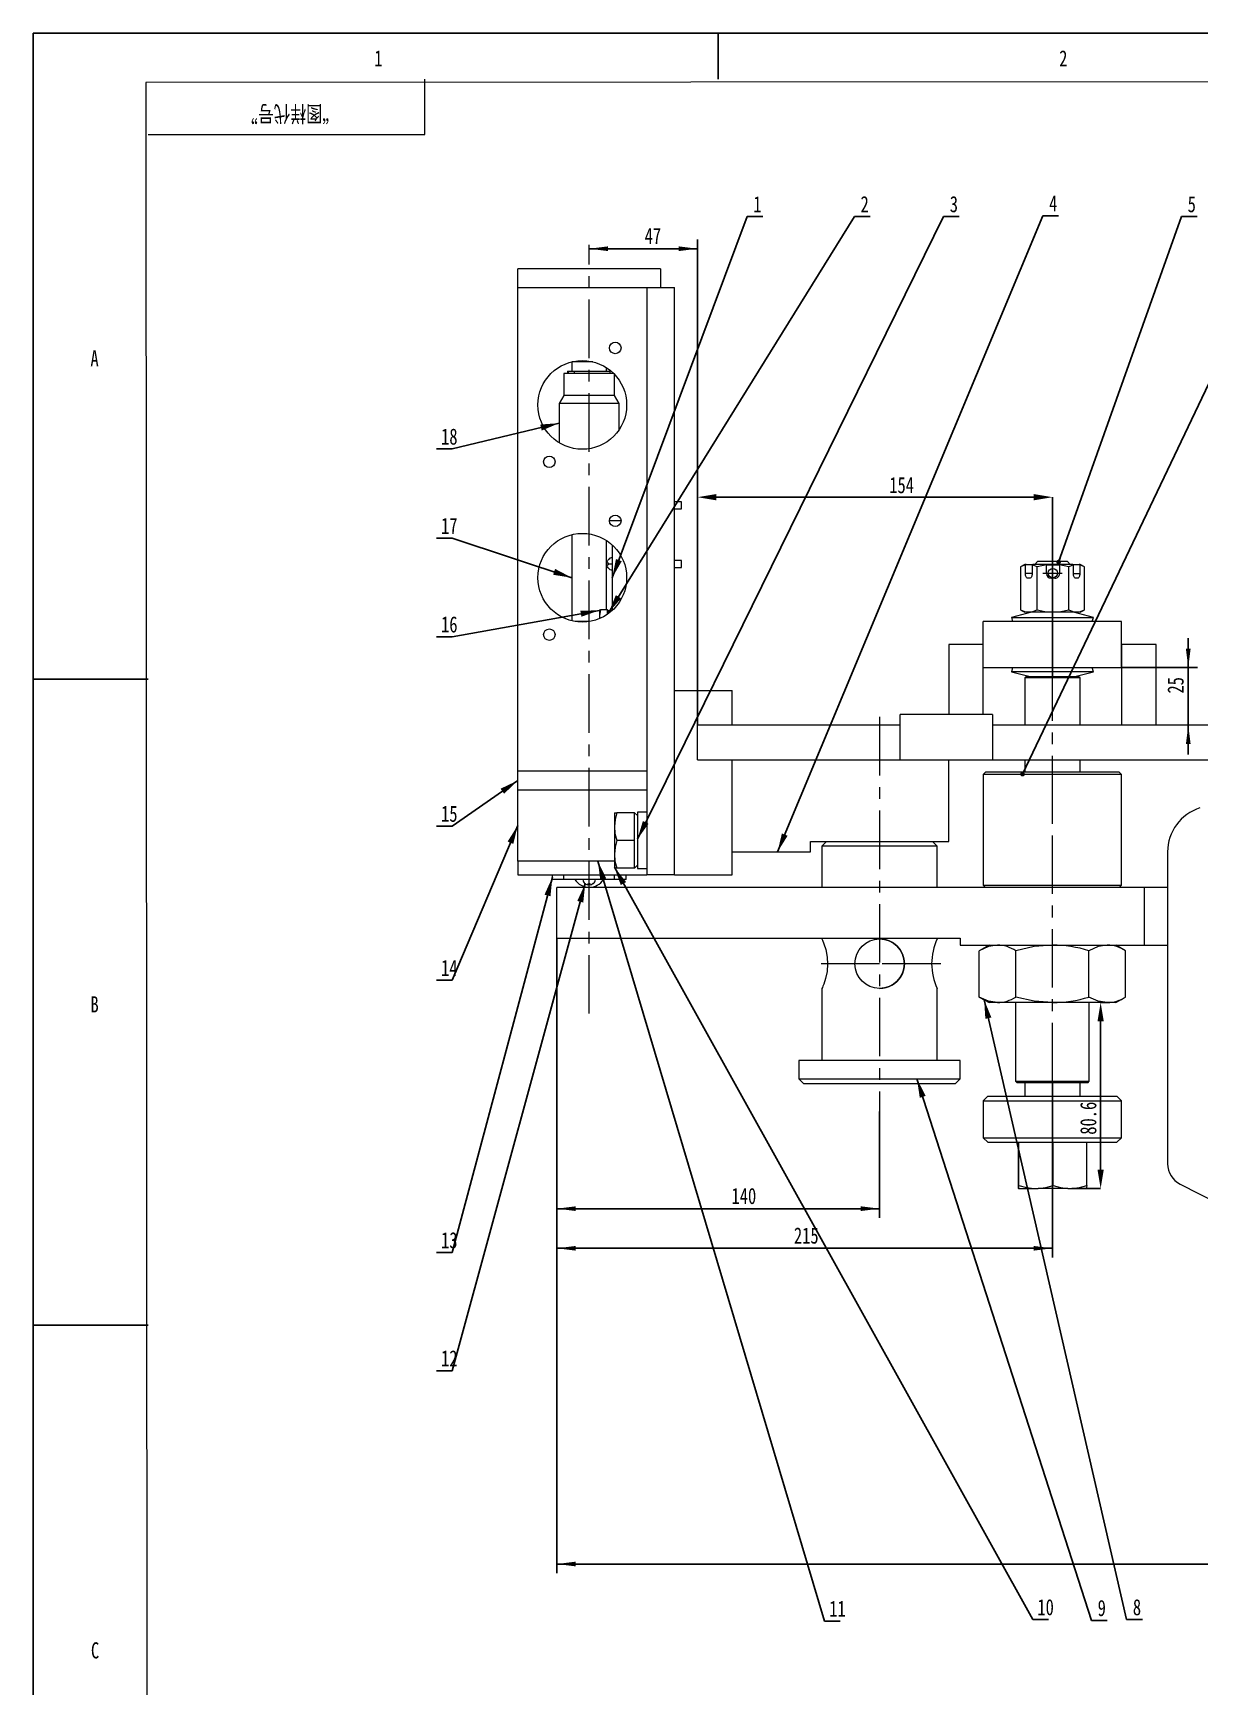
# Model space of a CAD drawing. Header units: millimetres. Extents: x -3 to 1189, y 0 to 841.
# Drawn here: x 0 to 253.2, y 482.2 to 841 of the extents above; entities that cross this region are included whole.
import ezdxf

# ---------------------------------------------------------------- set-up
doc = ezdxf.new("R2010")
doc.units = ezdxf.units.MM
doc.header["$PDSIZE"] = -1
doc.linetypes.add('CENTERX2', pattern=[20.32, 12.7, -2.54, 2.54, -2.54])
for name, color, linetype in [('10', 7, 'Continuous'), ('5', 7, 'Continuous'), ('9', 7, 'Continuous'), ('SLD-0', 7, 'Continuous')]:
    doc.layers.add(name, color=color, linetype=linetype)
doc.styles.add('SLDTEXTSTYLE0', font='hyswlongfangsong.ttf')
doc.styles.add('SLDTEXTSTYLE2', font='', dxfattribs={"bigfont": 'bigfont'})
doc.styles.get("Standard").update_dxf_attribs({"font": 'hyswlongfangsong.ttf'})
doc.styles.get('SLDTEXTSTYLE2').set_extended_font_data('长仿宋体')
doc.dimstyles.new('SLDDIMSTYLE0', dxfattribs={"dimtxt": 3.5, "dimasz": 4.08, "dimexe": 0, "dimexo": 0.0625, "dimgap": 0.875, "dimtad": 2, "dimlfac": 2, "dimrnd": 1e-09, "dimzin": 12, "dimdsep": 46, "dimtxsty": 'SLDTEXTSTYLE0', "dimsah": 1, "dimcen": 0.09, "dimadec": 0, "dimazin": 3, "dimtfac": 1, "dimtofl": 0, "dimtmove": 0, "dimatfit": 3, "dimfxl": 1, "dimfrac": 2, "dimtolj": 1, "dimtzin": 12, "dimarcsym": 0})
doc.dimstyles.new('SLDDIMSTYLE1', dxfattribs={"dimtxt": 3.5, "dimasz": 4.08, "dimexe": 0, "dimexo": 0.0625, "dimgap": 0.875, "dimtad": 2, "dimlfac": 2, "dimrnd": 1e-09, "dimzin": 4, "dimdsep": 46, "dimtxsty": 'SLDTEXTSTYLE0', "dimsah": 1, "dimcen": 0.09, "dimadec": 0, "dimazin": 1, "dimtfac": 1, "dimtofl": 0, "dimtmove": 0, "dimatfit": 3, "dimfxl": 1, "dimfrac": 2, "dimtolj": 1, "dimtzin": 12, "dimarcsym": 0})
doc.dimstyles.new('SLDDIMSTYLE2', dxfattribs={"dimtxt": 3.5, "dimasz": 4.08, "dimexe": 0, "dimexo": 0.0625, "dimgap": 0.875, "dimtad": 2, "dimlfac": 2, "dimrnd": 1e-09, "dimzin": 12, "dimdsep": 46, "dimtxsty": 'SLDTEXTSTYLE0', "dimsah": 1, "dimcen": 0.09, "dimadec": 0, "dimazin": 3, "dimtfac": 1, "dimtmove": 0, "dimatfit": 0, "dimfxl": 1, "dimfrac": 2, "dimtolj": 1, "dimtzin": 12, "dimarcsym": 0})
doc.dimstyles.new('SLDDIMSTYLE3', dxfattribs={"dimtxt": 0.18, "dimasz": 4.08, "dimexe": 0, "dimexo": 0.0625, "dimgap": 0, "dimtad": 0, "dimtih": 1, "dimtoh": 1, "dimdec": 0, "dimrnd": 1e-09, "dimzin": 0, "dimdsep": 46, "dimtxsty": 'Standard', "dimsah": 1, "dimcen": 0.09, "dimadec": 0, "dimazin": 0, "dimtfac": 4.08, "dimtdec": 0, "dimtofl": 0, "dimtmove": 0, "dimatfit": 3, "dimfxl": 1, "dimfrac": 2, "dimtolj": 1, "dimtzin": 0, "dimarcsym": 0})
doc.dimstyles.new('SLDDIMSTYLE4', dxfattribs={"dimtxt": 0.18, "dimasz": 1.016, "dimexe": 0, "dimexo": 0.0625, "dimgap": 0, "dimtad": 0, "dimtih": 1, "dimtoh": 1, "dimdec": 0, "dimrnd": 1e-09, "dimzin": 0, "dimdsep": 46, "dimtxsty": 'Standard', "dimblk1": 'DOT', "dimblk2": 'DOT', "dimsah": 1, "dimcen": 0.09, "dimadec": 0, "dimazin": 0, "dimtfac": 1.016, "dimtdec": 0, "dimtofl": 0, "dimtmove": 0, "dimatfit": 3, "dimldrblk": 'DOT', "dimfxl": 1, "dimfrac": 2, "dimtolj": 1, "dimtzin": 0, "dimarcsym": 0})

# ---------------------------------------------------------------- blocks, each defined once
blk = doc.blocks.new('_D_3')
at = {"layer": '10'}
for p, q in [((113.66, 644.63), (113.66, 583.93)), ((183.66, 607), (183.66, 583.93)), ((113.66, 585.93), (183.66, 585.93))]:
    blk.add_line(p, q, dxfattribs=at)
for points in [[(113.66, 585.93), (117.74, 585.42), (117.74, 586.44)], [(183.66, 585.93), (179.58, 586.44), (179.58, 585.42)]]:
    blk.add_solid(points, dxfattribs=at)
at = {"layer": '10', "insert": (151.54, 590.44), "char_height": 3.5, "attachment_point": 1, "style": 'SLDTEXTSTYLE0'}
blk.add_mtext('140', dxfattribs=at)
blk = doc.blocks.new('_D_4')
at = {"layer": '10'}
for p, q in [((113.66, 644.63), (113.66, 506.83)), ((576.66, 643.33), (576.66, 506.83)), ((113.66, 508.83), (576.66, 508.83))]:
    blk.add_line(p, q, dxfattribs=at)
for points in [[(113.66, 508.83), (117.74, 508.32), (117.74, 509.34)], [(576.66, 508.83), (572.58, 509.34), (572.58, 508.32)]]:
    blk.add_solid(points, dxfattribs=at)
at = {"layer": '10', "insert": (316.63, 513.34), "char_height": 3.5, "attachment_point": 1, "style": 'SLDTEXTSTYLE0'}
blk.add_mtext('926', dxfattribs=at)
blk = doc.blocks.new('_D_5')
at = {"layer": '10', "color": 0, "lineweight": -2}
for p, q in [((144.16, 690.89), (144.16, 740.3)), ((148.24, 740.3), (217.08, 740.3)), ((221.16, 701.14), (221.16, 740.3))]:
    blk.add_line(p, q, dxfattribs=at)
at = {"layer": '10', "color": 0}
for points in [[(148.24, 740.98), (148.24, 739.62), (144.16, 740.3)], [(217.08, 740.98), (217.08, 739.62), (221.16, 740.3)]]:
    blk.add_solid(points, dxfattribs=at)
at = {"layer": 'Defpoints', "color": 0}
for p in [(221.16, 740.3), (221.16, 701.08), (144.16, 690.83)]:
    blk.add_point(p, dxfattribs=at)
at = {"layer": '10', "color": 0, "insert": (188.44, 744.68), "char_height": 3.5, "attachment_point": 2, "style": 'SLDTEXTSTYLE0'}
blk.add_mtext('\\A1;154', dxfattribs=at)
blk = doc.blocks.new('_D_6')
at = {"layer": '10'}
for p, q in [((113.66, 644.63), (113.66, 575.33)), ((221.16, 613.58), (221.16, 575.33)), ((113.66, 577.33), (221.16, 577.33))]:
    blk.add_line(p, q, dxfattribs=at)
for points in [[(113.66, 577.33), (117.74, 576.83), (117.74, 577.84)], [(221.16, 577.33), (217.08, 577.84), (217.08, 576.83)]]:
    blk.add_solid(points, dxfattribs=at)
at = {"layer": '10', "insert": (165.08, 581.85), "char_height": 3.5, "attachment_point": 1, "style": 'SLDTEXTSTYLE0'}
blk.add_mtext('215', dxfattribs=at)
blk = doc.blocks.new('_D_7')
at = {"layer": '10'}
for p, q in [((120.66, 794.21), (144.16, 794.21)), ((144.16, 690.83), (144.16, 796.21))]:
    blk.add_line(p, q, dxfattribs=at)
for points in [[(120.66, 794.21), (124.74, 793.7), (124.74, 794.72)], [(144.16, 794.21), (140.08, 794.72), (140.08, 793.7)]]:
    blk.add_solid(points, dxfattribs=at)
at = {"layer": '10', "insert": (132.68, 798.72), "char_height": 3.5, "attachment_point": 1, "style": 'SLDTEXTSTYLE0'}
blk.add_mtext('47', dxfattribs=at)
blk = doc.blocks.new('_D_8')
at = {"layer": '10', "color": 0, "lineweight": -2}
for p, q in [((233, 630.63), (231.62, 630.63)), ((231.62, 626.55), (231.62, 594.41)), ((225.46, 590.33), (231.62, 590.33))]:
    blk.add_line(p, q, dxfattribs=at)
at = {"layer": '10', "color": 0}
for points in [[(230.94, 626.55), (232.3, 626.55), (231.62, 630.63)], [(230.94, 594.41), (232.3, 594.41), (231.62, 590.33)]]:
    blk.add_solid(points, dxfattribs=at)
at = {"layer": 'Defpoints', "color": 0}
for p in [(233.06, 630.63), (225.4, 590.33), (231.62, 590.33)]:
    blk.add_point(p, dxfattribs=at)
at = {"layer": '10', "color": 0, "insert": (227.18, 605.55), "char_height": 3.5, "attachment_point": 2, "rotation": 90, "style": 'SLDTEXTSTYLE0'}
blk.add_mtext('\\A1;80.6', dxfattribs=at)
blk = doc.blocks.new('_D_9')
at = {"layer": '10'}
for p, q in [((250.63, 703.33), (250.63, 709.68)), ((236.16, 703.33), (252.63, 703.33)), ((250.63, 703.33), (250.63, 690.83)), ((250.63, 690.83), (250.63, 684.48))]:
    blk.add_line(p, q, dxfattribs=at)
for points in [[(250.63, 703.33), (251.14, 707.41), (250.12, 707.41)], [(250.63, 690.83), (250.12, 686.75), (251.14, 686.75)]]:
    blk.add_solid(points, dxfattribs=at)
at = {"layer": '10', "insert": (246.12, 697.7), "char_height": 3.5, "attachment_point": 1, "rotation": 90, "style": 'SLDTEXTSTYLE0'}
blk.add_mtext('25', dxfattribs=at)
blk = doc.blocks.new('SW_NOTE_0')
at = {"layer": '10', "color": 0}
for p, q in [((0, 0), (3.4, 0)), ((3.4, 0), (0, 0)), ((0, 0), (3.4, 0)), ((3.4, 0), (0, 0)), ((0, 0), (3.4, 0)), ((3.4, 0), (0, 0))]:
    blk.add_line(p, q, dxfattribs=at)
at = {"layer": '10', "color": 0, "insert": (2.24, 4.44), "char_height": 3.5, "attachment_point": 2, "style": 'SLDTEXTSTYLE0'}
blk.add_mtext('8', dxfattribs=at)
blk = doc.blocks.new('_DOT')
at = {"color": 0, "linetype": 'ByBlock', "lineweight": -2}
blk.add_line((-0.5, 0), (-1, 0), dxfattribs=at)
at = {"color": 0, "linetype": 'ByBlock', "const_width": 0.5}
blk.add_lwpolyline([(-0.25, 0, 1), (0.25, 0, 1)], format="xyb", close=True, dxfattribs=at)
blk = doc.blocks.new('SW_NOTE_2')
at = {"layer": '10', "color": 0}
for p, q in [((-3.4, 0), (0, 0)), ((0, 0), (-3.4, 0)), ((-3.4, 0), (0, 0)), ((0, 0), (-3.4, 0)), ((-3.4, 0), (0, 0)), ((0, 0), (-3.4, 0))]:
    blk.add_line(p, q, dxfattribs=at)
at = {"layer": '10', "color": 0, "insert": (-0.61, 4.44), "char_height": 3.5, "attachment_point": 2, "style": 'SLDTEXTSTYLE0'}
blk.add_mtext('12', dxfattribs=at)
blk = doc.blocks.new('SW_NOTE_3')
at = {"layer": '10', "color": 0}
for p, q in [((0, 0), (3.4, 0)), ((3.4, 0), (0, 0)), ((0, 0), (3.4, 0)), ((3.4, 0), (0, 0)), ((0, 0), (3.4, 0)), ((3.4, 0), (0, 0))]:
    blk.add_line(p, q, dxfattribs=at)
at = {"layer": '10', "color": 0, "insert": (2.79, 4.44), "char_height": 3.5, "attachment_point": 2, "style": 'SLDTEXTSTYLE0'}
blk.add_mtext('10', dxfattribs=at)
blk = doc.blocks.new('SW_NOTE_4')
at = {"layer": '10', "color": 0}
for p, q in [((-3.4, 0), (0, 0)), ((0, 0), (-3.4, 0)), ((-3.4, 0), (0, 0)), ((0, 0), (-3.4, 0)), ((-3.4, 0), (0, 0)), ((0, 0), (-3.4, 0))]:
    blk.add_line(p, q, dxfattribs=at)
at = {"layer": '10', "color": 0, "insert": (-0.61, 4.44), "char_height": 3.5, "attachment_point": 2, "style": 'SLDTEXTSTYLE0'}
blk.add_mtext('13', dxfattribs=at)
blk = doc.blocks.new('SW_NOTE_5')
at = {"layer": '10', "color": 0}
for p, q in [((0, 0), (3.4, 0)), ((3.4, 0), (0, 0)), ((0, 0), (3.4, 0)), ((3.4, 0), (0, 0)), ((0, 0), (3.4, 0)), ((3.4, 0), (0, 0))]:
    blk.add_line(p, q, dxfattribs=at)
at = {"layer": '10', "color": 0, "insert": (2.79, 4.44), "char_height": 3.5, "attachment_point": 2, "style": 'SLDTEXTSTYLE0'}
blk.add_mtext('11', dxfattribs=at)
blk = doc.blocks.new('SW_NOTE_6')
at = {"layer": '10', "color": 0}
for p, q in [((-3.4, 0), (0, 0)), ((0, 0), (-3.4, 0)), ((-3.4, 0), (0, 0)), ((0, 0), (-3.4, 0)), ((-3.4, 0), (0, 0)), ((0, 0), (-3.4, 0))]:
    blk.add_line(p, q, dxfattribs=at)
at = {"layer": '10', "color": 0, "insert": (-0.61, 4.44), "char_height": 3.5, "attachment_point": 2, "style": 'SLDTEXTSTYLE0'}
blk.add_mtext('14', dxfattribs=at)
blk = doc.blocks.new('SW_NOTE_7')
at = {"layer": '10', "color": 0}
for p, q in [((0, 0), (3.4, 0)), ((3.4, 0), (0, 0)), ((0, 0), (3.4, 0)), ((3.4, 0), (0, 0)), ((0, 0), (3.4, 0)), ((3.4, 0), (0, 0))]:
    blk.add_line(p, q, dxfattribs=at)
at = {"layer": '10', "color": 0, "insert": (2.24, 4.44), "char_height": 3.5, "attachment_point": 2, "style": 'SLDTEXTSTYLE0'}
blk.add_mtext('3', dxfattribs=at)
blk = doc.blocks.new('SW_NOTE_8')
at = {"layer": '10', "color": 0}
for p, q in [((-3.4, 0), (0, 0)), ((0, 0), (-3.4, 0)), ((-3.4, 0), (0, 0)), ((0, 0), (-3.4, 0)), ((-3.4, 0), (0, 0)), ((0, 0), (-3.4, 0))]:
    blk.add_line(p, q, dxfattribs=at)
at = {"layer": '10', "color": 0, "insert": (-0.61, 4.44), "char_height": 3.5, "attachment_point": 2, "style": 'SLDTEXTSTYLE0'}
blk.add_mtext('15', dxfattribs=at)
blk = doc.blocks.new('SW_NOTE_9')
at = {"layer": '10', "color": 0}
for p, q in [((0, 0), (3.4, 0)), ((3.4, 0), (0, 0)), ((0, 0), (3.4, 0)), ((3.4, 0), (0, 0)), ((0, 0), (3.4, 0)), ((3.4, 0), (0, 0))]:
    blk.add_line(p, q, dxfattribs=at)
at = {"layer": '10', "color": 0, "insert": (2.24, 4.44), "char_height": 3.5, "attachment_point": 2, "style": 'SLDTEXTSTYLE0'}
blk.add_mtext('2', dxfattribs=at)
blk = doc.blocks.new('SW_NOTE_10')
at = {"layer": '10', "color": 0}
for p, q in [((-3.4, 0), (0, 0)), ((0, 0), (-3.4, 0)), ((-3.4, 0), (0, 0)), ((0, 0), (-3.4, 0)), ((-3.4, 0), (0, 0)), ((0, 0), (-3.4, 0))]:
    blk.add_line(p, q, dxfattribs=at)
at = {"layer": '10', "color": 0, "insert": (-0.61, 4.44), "char_height": 3.5, "attachment_point": 2, "style": 'SLDTEXTSTYLE0'}
blk.add_mtext('16', dxfattribs=at)
blk = doc.blocks.new('SW_NOTE_11')
at = {"layer": '10', "color": 0}
for p, q in [((-3.4, 0), (0, 0)), ((0, 0), (-3.4, 0)), ((-3.4, 0), (0, 0)), ((0, 0), (-3.4, 0)), ((-3.4, 0), (0, 0)), ((0, 0), (-3.4, 0))]:
    blk.add_line(p, q, dxfattribs=at)
at = {"layer": '10', "color": 0, "insert": (-0.61, 4.44), "char_height": 3.5, "attachment_point": 2, "style": 'SLDTEXTSTYLE0'}
blk.add_mtext('17', dxfattribs=at)
blk = doc.blocks.new('SW_NOTE_12')
at = {"layer": '10', "color": 0}
for p, q in [((0, 0), (3.4, 0)), ((3.4, 0), (0, 0)), ((0, 0), (3.4, 0)), ((3.4, 0), (0, 0)), ((0, 0), (3.4, 0)), ((3.4, 0), (0, 0))]:
    blk.add_line(p, q, dxfattribs=at)
at = {"layer": '10', "color": 0, "insert": (2.24, 4.44), "char_height": 3.5, "attachment_point": 2, "style": 'SLDTEXTSTYLE0'}
blk.add_mtext('1', dxfattribs=at)
blk = doc.blocks.new('SW_NOTE_13')
at = {"layer": '10', "color": 0}
for p, q in [((-3.4, 0), (0, 0)), ((0, 0), (-3.4, 0)), ((-3.4, 0), (0, 0)), ((0, 0), (-3.4, 0)), ((-3.4, 0), (0, 0)), ((0, 0), (-3.4, 0))]:
    blk.add_line(p, q, dxfattribs=at)
at = {"layer": '10', "color": 0, "insert": (-0.61, 4.44), "char_height": 3.5, "attachment_point": 2, "style": 'SLDTEXTSTYLE0'}
blk.add_mtext('18', dxfattribs=at)
blk = doc.blocks.new('SW_NOTE_15')
at = {"layer": '10', "color": 0}
for p, q in [((0, 0), (3.4, 0)), ((3.4, 0), (0, 0)), ((0, 0), (3.4, 0)), ((3.4, 0), (0, 0)), ((0, 0), (3.4, 0)), ((3.4, 0), (0, 0))]:
    blk.add_line(p, q, dxfattribs=at)
at = {"layer": '10', "color": 0, "insert": (2.24, 4.44), "char_height": 3.5, "attachment_point": 2, "style": 'SLDTEXTSTYLE0'}
blk.add_mtext('5', dxfattribs=at)
blk = doc.blocks.new('SW_NOTE_16')
at = {"layer": '10', "color": 0}
for p, q in [((0, 0), (3.4, 0)), ((3.4, 0), (0, 0)), ((0, 0), (3.4, 0)), ((3.4, 0), (0, 0)), ((0, 0), (3.4, 0)), ((3.4, 0), (0, 0))]:
    blk.add_line(p, q, dxfattribs=at)
at = {"layer": '10', "color": 0, "insert": (2.24, 4.44), "char_height": 3.5, "attachment_point": 2, "style": 'SLDTEXTSTYLE0'}
blk.add_mtext('4', dxfattribs=at)
blk = doc.blocks.new('SW_NOTE_17')
at = {"layer": '10', "color": 0}
for p, q in [((0, 0), (3.4, 0)), ((3.4, 0), (0, 0)), ((0, 0), (3.4, 0)), ((3.4, 0), (0, 0)), ((0, 0), (3.4, 0)), ((3.4, 0), (0, 0))]:
    blk.add_line(p, q, dxfattribs=at)
at = {"layer": '10', "color": 0, "insert": (2.24, 4.44), "char_height": 3.5, "attachment_point": 2, "style": 'SLDTEXTSTYLE0'}
blk.add_mtext('9', dxfattribs=at)

msp = doc.modelspace()

# ---------------------------------------------------------------- linework, layer by layer
at = {"color": 7, "linetype": 'Continuous', "lineweight": 15}
for p, q in [((105.1604, 785.8278), (105.1604, 789.8278)), ((136.1604, 789.8278), (105.1604, 789.8278)), ((136.1604, 789.8278), (136.1604, 785.8278)), ((105.1604, 785.8278), (133.1604, 785.8278)), ((105.1604, 680.8278), (105.1604, 785.8278)), ((133.1604, 785.8278), (133.1604, 680.8278)), ((133.1604, 785.8278), (139.1604, 785.8278)), ((133.1604, 785.8278), (133.1604, 658.3278)), ((139.1604, 658.3278), (139.1604, 785.8278)), ((116.9214, 769.6888), (116.9104, 769.6777)), ((116.9104, 769.6777), (116.9104, 767.6778)), ((121.4451, 769.6777), (116.9104, 769.6777)), ((124.4103, 767.6778), (124.4103, 768.3949)), ((115.1603, 767.1278), (115.1603, 762.3599)), ((125.9722, 767.1278), (115.1603, 767.1278)), ((115.9485, 767.6778), (115.9485, 767.1778)), ((115.9485, 767.6778), (116.2086, 767.6778)), ((115.9485, 767.1778), (116.2086, 767.1778)), ((116.1835, 767.1778), (116.1835, 767.6778)), ((116.1835, 767.6778), (116.2086, 767.6778)), ((116.2086, 767.6778), (117.3884, 767.6778)), ((117.3884, 767.6778), (125.235, 767.6778)), ((117.3884, 767.6778), (117.3884, 767.1778)), ((125.235, 767.1278), (125.235, 767.6778)), ((126.1604, 762.3599), (126.1604, 766.9339)), ((115.1603, 762.3599), (114.1604, 760.6278)), ((120.6604, 762.3599), (115.1603, 762.3599)), ((126.1604, 762.3599), (120.6604, 762.3599)), ((127.1604, 760.6278), (126.1604, 762.3599)), ((114.1604, 760.6278), (114.1604, 752.1034)), ((120.6604, 760.6278), (114.1604, 760.6278)), ((127.1604, 760.6278), (120.6604, 760.6278)), ((127.1604, 754.9761), (127.1604, 760.6278)), ((140.6604, 739.2778), (139.1604, 739.2778)), ((140.6604, 737.7778), (140.6604, 739.2778)), ((139.1604, 737.7778), (140.6604, 737.7778)), ((116.9104, 732.1861), (116.9104, 713.4695)), ((126.3104, 735.1778), (125.0604, 735.1778)), ((127.5604, 735.1778), (126.3104, 735.1778)), ((124.4103, 715.8278), (124.4103, 730.8949)), ((125.6604, 729.9265), (125.6604, 715.7292)), ((124.4895, 726.0278), (124.7822, 726.0278)), ((124.4895, 725.6278), (124.7822, 725.6278)), ((124.7822, 726.0278), (124.771, 725.8278)), ((124.771, 725.8278), (125.6604, 725.8278)), ((124.771, 725.8278), (124.7822, 725.6278)), ((140.6604, 726.5778), (139.1604, 726.5778)), ((139.1604, 725.0778), (140.6604, 725.0778)), ((140.6604, 725.0778), (140.6604, 726.5778)), ((215.1604, 725.7078), (214.2322, 725.1719)), ((215.2887, 725.6115), (214.2336, 725.1719)), ((214.3106, 725.2064), (214.2336, 725.1719)), ((214.2336, 725.1719), (214.2336, 715.8637)), ((215.1604, 725.7278), (215.1604, 725.7078)), ((215.4356, 725.7278), (215.1604, 725.7278)), ((215.4356, 725.7078), (215.1604, 725.7078)), ((215.2887, 725.6115), (215.4356, 725.7078)), ((215.2887, 723.7278), (215.2887, 725.6115)), ((215.4356, 725.7078), (215.4356, 725.7278)), ((215.4356, 725.7278), (216.9104, 725.7278)), ((216.9104, 725.7078), (216.7635, 725.6115)), ((216.7635, 725.6115), (216.7635, 723.7278)), ((217.8186, 725.1719), (216.7635, 725.6115)), ((219.8538, 725.7278), (216.9104, 725.7278)), ((216.9104, 725.7278), (216.9104, 725.7078)), ((219.8538, 725.7078), (216.9104, 725.7078)), ((217.9105, 726.3278), (217.3105, 725.7278)), ((219.8573, 725.6115), (217.8186, 725.1719)), ((217.8186, 715.8637), (217.8186, 725.1719)), ((221.2263, 726.3278), (217.9105, 726.3278)), ((221.2415, 725.5776), (219.8346, 725.5776)), ((222.5814, 725.7278), (219.8538, 725.7278)), ((219.8538, 725.7078), (219.8538, 725.7278)), ((219.8573, 725.6115), (219.8538, 725.7078)), ((219.8573, 723.7278), (219.8573, 725.6115)), ((224.4102, 726.3278), (221.2263, 726.3278)), ((221.2415, 725.5777), (221.2263, 726.3277)), ((222.6609, 725.5776), (221.2415, 725.5776)), ((222.6576, 725.7278), (222.7033, 725.7278)), ((222.7033, 725.7278), (222.7033, 725.7078)), ((225.5786, 725.7278), (222.7033, 725.7278)), ((222.7033, 725.7078), (222.7067, 725.6115)), ((225.5786, 725.7078), (222.7033, 725.7078)), ((222.7067, 725.6115), (222.7067, 723.7278)), ((224.7454, 725.1719), (222.7067, 725.6115)), ((225.0102, 725.7278), (224.4102, 726.3278)), ((224.7454, 715.8637), (224.7454, 725.1719)), ((225.5786, 725.7078), (225.5786, 725.7278)), ((225.5786, 725.7278), (226.9532, 725.7278)), ((225.7289, 725.6115), (225.5786, 725.7078)), ((225.7289, 723.7278), (225.7289, 725.6115)), ((226.9532, 725.7278), (226.9532, 725.7078)), ((227.1604, 725.7278), (226.9532, 725.7278)), ((226.9532, 725.7078), (227.1036, 725.6115)), ((227.1604, 725.7078), (226.9532, 725.7078)), ((227.1036, 725.6115), (227.1036, 723.7278)), ((228.0871, 725.1719), (227.1036, 725.6115)), ((227.1604, 725.7078), (227.1604, 725.7278)), ((228.0886, 725.1719), (227.1604, 725.7078)), ((228.0871, 715.8637), (228.0871, 725.1719)), ((216.246, 722.7278), (215.8062, 722.7278)), ((221.7069, 722.7278), (220.8571, 722.7278)), ((226.6213, 722.7278), (226.2113, 722.7278)), ((123.0837, 715.8278), (122.8604, 714.5778)), ((122.8604, 715.8278), (123.0837, 715.8278)), ((122.8604, 715.8278), (122.8604, 714.5778)), ((122.8604, 714.5778), (122.9501, 714.0755)), ((122.8604, 714.5778), (122.8604, 713.9424)), ((124.6104, 715.8278), (123.0837, 715.8278)), ((124.8603, 715.5778), (124.6104, 715.8278)), ((124.6104, 714.8945), (124.6104, 715.8278)), ((124.8603, 715.6182), (124.8603, 715.6528)), ((124.8603, 715.6182), (124.8603, 715.0721)), ((216.5854, 715.3278), (212.2854, 714.2278)), ((212.2854, 714.2278), (212.5156, 713.3278)), ((212.2854, 714.2278), (220.7476, 714.2278)), ((214.2336, 715.8637), (214.3107, 715.8271)), ((214.307, 715.8205), (215.1604, 715.3278)), ((216.0261, 715.3278), (215.1604, 715.3278)), ((221.282, 715.3278), (216.0261, 715.3278)), ((220.7476, 714.2278), (230.0354, 714.2278)), ((226.4163, 715.3278), (221.282, 715.3278)), ((230.0354, 714.2278), (225.7354, 715.3278)), ((227.1604, 715.3278), (226.4163, 715.3278)), ((227.1604, 715.3278), (228.0139, 715.8206)), ((229.8051, 713.3278), (230.0354, 714.2278)), ((120.7065, 713.3278), (117.6142, 713.3278)), ((206.1604, 703.3278), (206.1604, 713.3278)), ((236.1604, 713.3278), (206.1604, 713.3278)), ((236.1604, 703.3278), (236.1604, 713.3278)), ((198.6604, 708.3278), (198.6604, 693.1278)), ((206.1604, 708.3278), (198.6604, 708.3278)), ((206.1604, 693.1278), (206.1604, 708.3278)), ((236.1604, 708.3278), (236.1604, 690.8278)), ((243.6604, 708.3278), (236.1604, 708.3278)), ((243.6604, 690.8278), (243.6604, 708.3278)), ((206.1604, 703.3278), (236.1604, 703.3278)), ((212.5156, 703.3278), (212.2854, 702.4278)), ((230.0354, 702.4278), (229.8051, 703.3278)), ((212.2854, 702.4278), (216.5854, 701.3278)), ((230.0354, 702.4278), (212.2854, 702.4278)), ((215.4105, 701.3278), (215.1604, 701.0777)), ((215.1604, 701.0777), (215.1604, 690.8278)), ((221.282, 701.0777), (215.1604, 701.0777)), ((226.9102, 701.3278), (215.4105, 701.3278)), ((227.1604, 701.0777), (221.282, 701.0777)), ((225.7354, 701.3278), (230.0354, 702.4278)), ((227.1604, 701.0777), (226.9102, 701.3278)), ((227.1604, 690.8278), (227.1604, 701.0777)), ((139.1604, 698.3278), (151.6604, 698.3278)), ((151.6604, 690.8278), (151.6604, 698.3278)), ((208.1604, 693.1278), (188.1604, 693.1278)), ((188.1604, 683.3278), (188.1604, 693.1278)), ((208.1604, 693.1278), (208.1604, 683.3278)), ((144.1604, 683.3278), (144.1604, 690.8278)), ((188.1604, 690.8278), (144.1604, 690.8278)), ((499.1604, 690.8278), (208.1604, 690.8278)), ((144.1604, 683.3278), (188.1604, 683.3278)), ((151.6604, 658.3278), (151.6604, 683.3278)), ((188.1604, 683.3278), (208.1604, 683.3278)), ((198.6604, 665.5778), (198.6604, 683.3278)), ((208.1604, 683.3278), (499.1604, 683.3278)), ((215.1604, 683.3278), (215.1604, 680.6278)), ((227.1604, 680.6278), (227.1604, 683.3278)), ((105.1604, 676.8278), (105.1604, 680.8278)), ((133.1604, 680.8278), (105.1604, 680.8278)), ((206.6604, 680.6278), (206.1604, 680.1278)), ((206.1604, 680.1278), (206.1604, 656.1278)), ((221.2737, 680.1278), (206.1604, 680.1278)), ((221.2699, 680.6278), (206.6604, 680.6278)), ((235.6604, 680.6278), (221.2699, 680.6278)), ((236.1604, 680.1278), (221.2737, 680.1278)), ((236.1604, 680.1278), (235.6604, 680.6278)), ((236.1604, 656.1278), (236.1604, 680.1278)), ((105.1604, 661.3278), (105.1604, 676.8278)), ((105.1604, 676.8278), (133.1604, 676.8278)), ((126.1104, 671.8278), (126.6463, 671.8278)), ((126.1104, 671.8278), (126.1104, 668.8278)), ((130.4854, 671.8278), (126.6463, 671.8278)), ((131.1104, 671.2028), (130.4854, 671.8278)), ((130.4854, 668.8278), (130.4854, 671.8278)), ((133.1604, 671.9278), (131.1104, 671.9278)), ((131.1104, 671.9278), (131.1104, 659.7278)), ((126.1104, 668.8278), (126.1104, 662.8278)), ((130.4854, 665.8278), (130.4854, 668.8278)), ((130.4854, 665.8278), (126.6463, 665.8278)), ((130.4854, 662.8278), (130.4854, 665.8278)), ((168.6604, 665.5778), (198.6604, 665.5778)), ((168.6604, 663.3278), (168.6604, 665.5778)), ((172.1604, 665.5778), (171.1604, 664.5778)), ((171.1604, 664.5778), (171.1604, 655.6278)), ((196.1604, 664.5778), (171.1604, 664.5778)), ((196.1604, 664.5778), (195.1603, 665.5778)), ((196.1604, 655.6278), (196.1604, 664.5778)), ((126.1104, 661.3278), (105.1604, 661.3278)), ((105.1604, 661.3278), (105.1604, 658.3278)), ((126.1104, 662.8278), (126.1104, 659.8278)), ((130.4854, 659.8278), (130.4854, 662.8278)), ((130.4854, 659.8278), (131.1104, 660.4528)), ((151.6604, 663.3278), (168.6604, 663.3278)), ((246.1604, 663.3278), (246.1604, 595.6849)), ((105.1604, 658.3278), (133.1604, 658.3278)), ((112.6604, 657.3278), (112.6604, 658.3278)), ((115.1603, 657.3278), (112.6604, 657.3278)), ((115.1603, 657.3278), (115.1603, 658.3278)), ((126.1604, 657.3278), (115.1603, 657.3278)), ((120.6604, 656.4384), (120.6604, 657.3278)), ((126.6463, 659.8278), (126.1104, 659.8278)), ((126.1604, 657.3278), (126.1604, 658.3278)), ((128.6604, 657.3278), (126.1604, 657.3278)), ((130.4854, 659.8278), (126.6463, 659.8278)), ((128.6604, 657.3278), (128.6604, 658.3278)), ((131.1104, 659.7278), (133.1604, 659.7278)), ((139.1604, 658.3278), (133.1604, 658.3278)), ((139.1604, 658.3278), (151.6604, 658.3278)), ((113.6604, 644.6278), (113.6604, 655.6278)), ((241.1604, 655.6278), (113.6604, 655.6278)), ((120.4603, 656.4497), (120.6604, 656.4384)), ((120.4603, 656.157), (120.4603, 656.4497)), ((120.6604, 656.4384), (120.8604, 656.4497)), ((120.8604, 656.157), (120.8604, 656.4497)), ((206.1604, 656.1278), (206.6604, 655.6278)), ((206.1604, 656.1278), (221.2737, 656.1278)), ((221.2737, 656.1278), (236.1604, 656.1278)), ((235.6604, 655.6278), (236.1604, 656.1278)), ((241.1604, 643.1278), (241.1604, 655.6278)), ((246.1604, 655.6278), (241.1604, 655.6278)), ((113.6604, 644.6278), (201.1604, 644.6278)), ((171.1604, 644.6278), (171.1604, 644.4515)), ((196.1604, 644.4515), (196.1604, 644.6278)), ((201.1604, 644.6278), (201.1604, 643.1278)), ((201.1604, 643.1278), (241.1604, 643.1278)), ((207.4104, 643.1278), (205.2832, 641.8997)), ((237.0375, 641.8997), (234.9104, 643.1278)), ((241.1604, 643.1278), (246.1604, 643.1278)), ((205.2832, 631.8559), (205.2832, 641.8997)), ((213.2122, 631.8559), (213.2122, 641.8997)), ((229.0893, 631.8559), (229.0893, 641.8997)), ((237.0375, 631.8559), (237.0375, 641.8997)), ((171.1604, 633.7045), (171.1604, 618.0778)), ((196.1604, 618.0778), (196.1604, 633.7045)), ((205.2832, 631.8559), (207.4104, 630.6278)), ((234.9104, 630.6278), (237.0375, 631.8559)), ((209.2477, 630.6278), (207.4104, 630.6278)), ((221.1507, 630.6278), (209.2477, 630.6278)), ((213.1604, 630.6278), (213.1604, 613.5779)), ((233.0634, 630.6278), (221.1507, 630.6278)), ((229.1604, 613.5779), (229.1604, 630.6278)), ((234.9104, 630.6278), (233.0634, 630.6278)), ((166.1604, 618.0778), (166.1604, 614.0778)), ((201.1604, 618.0778), (166.1604, 618.0778)), ((201.1604, 614.0778), (201.1604, 618.0778)), ((166.1604, 614.0778), (167.1604, 613.0778)), ((166.1604, 614.0778), (183.6749, 614.0778)), ((183.6749, 614.0778), (201.1604, 614.0778)), ((200.1604, 613.0778), (201.1604, 614.0778)), ((167.1604, 613.0778), (200.1604, 613.0778)), ((207.1604, 610.3278), (206.1604, 609.3278)), ((207.1604, 610.3278), (235.1603, 610.3278)), ((213.1604, 613.5779), (213.4105, 613.3278)), ((213.1604, 613.5779), (229.1604, 613.5779)), ((213.4105, 613.3278), (228.9102, 613.3278)), ((215.1604, 613.3278), (215.1604, 610.3278)), ((227.1604, 610.3278), (227.1604, 613.3278)), ((228.9102, 613.3278), (229.1604, 613.5779)), ((236.1604, 609.3278), (235.1603, 610.3278)), ((206.1604, 609.3278), (206.1604, 601.3279)), ((206.1604, 609.3278), (221.4645, 609.3278)), ((221.4645, 609.3278), (236.1604, 609.3278)), ((236.1604, 601.3279), (236.1604, 609.3278)), ((206.1604, 601.3279), (207.1604, 600.3278)), ((206.1604, 601.3279), (236.1604, 601.3279)), ((207.1604, 600.3278), (235.1603, 600.3278)), ((213.7145, 600.3278), (213.7145, 590.9753)), ((213.8868, 590.9753), (213.8868, 600.3278)), ((221.3327, 590.9753), (221.3327, 600.3278)), ((228.6062, 590.9753), (228.6062, 600.3278)), ((235.1603, 600.3278), (236.1604, 601.3279)), ((213.7904, 590.3278), (213.8109, 590.3278)), ((213.8109, 590.3278), (217.1665, 590.3278)), ((217.1665, 590.3278), (218.0531, 590.3278)), ((224.5365, 590.3278), (218.0531, 590.3278)), ((224.5365, 590.3278), (225.4025, 590.3278)), ((228.5303, 590.3278), (225.4025, 590.3278)), ((248.8814, 591.2344), (376.4139, 525.927))]:
    msp.add_line(p, q, dxfattribs=at)
at = {"color": 7, "linetype": 'Continuous', "lineweight": 0}
msp.add_line((225.7289, 725.6115), (224.7454, 725.1719), dxfattribs=at)
at = {"color": 8, "linetype": 'Continuous', "lineweight": 15}
for p, q in [((216.7635, 723.7278), (215.2887, 723.7278)), ((222.6609, 723.7278), (222.7067, 723.7278)), ((225.7289, 723.7278), (227.1036, 723.7278))]:
    msp.add_line(p, q, dxfattribs=at)
at = {"color": 7, "linetype": 'Continuous', "lineweight": 15, "flags": 128}
for points in [[(215.8062, 722.7278), (215.7052, 722.747), (215.6082, 722.8039), (215.5187, 722.8964), (215.4403, 723.0207), (215.3759, 723.1723), (215.3281, 723.3451), (215.2987, 723.5327), (215.2887, 723.7278)], [(216.7635, 723.7278), (216.7535, 723.5327), (216.7241, 723.3451), (216.6763, 723.1723), (216.6119, 723.0207), (216.5335, 722.8964), (216.444, 722.8039), (216.347, 722.747), (216.246, 722.7278)], [(226.2113, 722.7278), (226.1172, 722.747), (226.0267, 722.8039), (225.9433, 722.8964), (225.8702, 723.0207), (225.8102, 723.1723), (225.7657, 723.3451), (225.7382, 723.5327), (225.7289, 723.7278)], [(227.1036, 723.7278), (227.0943, 723.5327), (227.0669, 723.3451), (227.0223, 723.1723), (226.9623, 723.0207), (226.8892, 722.8964), (226.8059, 722.8039), (226.7154, 722.747), (226.6213, 722.7278)], [(214.2336, 715.8637), (215.1118, 715.4749), (216.0261, 715.3278)], [(216.0261, 715.3278), (216.9224, 715.4693), (217.8186, 715.8637)], [(217.8186, 715.8637), (219.5154, 715.4749), (221.282, 715.3278)], [(221.282, 715.3278), (223.0137, 715.4693), (224.7454, 715.8637)], [(226.4163, 715.3278), (227.2517, 715.4693), (228.0871, 715.8637)], [(126.6463, 671.8278), (126.2574, 670.358), (126.1104, 668.8278)], [(126.1104, 668.8278), (126.2518, 667.3278), (126.6463, 665.8278)], [(126.6463, 665.8278), (126.2574, 664.358), (126.1104, 662.8278)], [(126.1104, 662.8278), (126.2518, 661.3278), (126.6463, 659.8278)], [(120.4603, 656.157), (120.0219, 656.2997), (119.7945, 656.4497)], [(121.5262, 656.4497), (121.1246, 656.2232), (120.8604, 656.157)], [(171.1604, 644.4528), (171.2768, 644.1796), (171.5772, 643.403), (171.9693, 642.1448), (172.1525, 641.3502), (172.2958, 640.4533), (172.3795, 639.0778), (172.2544, 637.3945), (171.9407, 635.9037), (171.5472, 634.6698), (171.3721, 634.2108), (171.2383, 633.8839), (171.1604, 633.7028), (171.1611, 633.7045)], [(209.2477, 643.1278), (207.2655, 642.8037), (205.2832, 641.8997)], [(221.1507, 643.1278), (217.1815, 642.8037), (213.2122, 641.8997)], [(233.0634, 643.1278), (231.0763, 642.8037), (229.0893, 641.8997)], [(209.2477, 630.6278), (207.2655, 630.952), (205.2832, 631.8559)], [(221.1507, 630.6278), (217.1815, 630.952), (213.2122, 631.8559)], [(233.0634, 630.6278), (231.0763, 630.952), (229.0893, 631.8559)], [(213.7145, 590.9753), (213.7518, 590.5398), (213.7904, 590.3278)], [(213.8109, 590.3278), (213.849, 590.5349), (213.8868, 590.9753)], [(213.8868, 590.9753), (215.4984, 590.5398), (217.1665, 590.3278)], [(218.0531, 590.3278), (219.6969, 590.5349), (221.3327, 590.9753)], [(221.3327, 590.9753), (222.907, 590.5398), (224.5365, 590.3278)], [(225.4025, 590.3278), (227.0083, 590.5349), (228.6062, 590.9753)], [(228.6062, 590.9753), (228.5689, 590.5398), (228.5303, 590.3278)]]:
    msp.add_lwpolyline(points, dxfattribs=at)
at = {"color": 7, "linetype": 'Continuous', "lineweight": 0, "flags": 128}
msp.add_lwpolyline([(224.7454, 715.8637), (225.564, 715.4749), (226.4163, 715.3278)], dxfattribs=at)
at = {"color": 7, "linetype": 'Continuous', "lineweight": 15}
for centre, radius in [((126.3104, 772.6778), 1.25), ((119.1604, 760.3278), 9.625), ((112.0104, 747.9778), 1.25), ((126.3104, 735.1778), 1.25), ((119.1604, 722.8278), 9.625), ((221.2414, 723.8274), 0.9996), ((112.0104, 710.4778), 1.25), ((183.6697, 639.078), 5.375)]:
    msp.add_circle(centre, radius, dxfattribs=at)
for centre, radius, start, end in [((125.8481, 725.8278), 1.3878, 97.899572, 140.950374), ((125.8481, 725.8278), 1.3878, 219.076078, 262.11006), ((220.8572, 723.7277), 0.9999, 179.994172, 269.994087), ((221.7068, 723.7277), 0.9999, 270.005823, 0.006131), ((256.1604, 663.3278), 10, 107.457603, 180), ((120.6604, 659.4278), 3.75, 214.055798, 325.944202), ((120.6604, 657.5156), 1.3878, 187.899572, 230.950374), ((120.6604, 657.5156), 1.3878, 309.076078, 352.11006), ((209.2713, 638.6771), 14.3267, 156.231104, 178.39719), ((209.0456, 635.4626), 7.6679, 57.086416, 88.490049), ((220.9177, 615.3493), 27.7795, 72.892759, 89.519266), ((232.8614, 635.4301), 7.7004, 57.158036, 88.496871), ((208.9077, 639.3967), 13.9612, 181.308896, 204.061669), ((209.0457, 638.293), 7.6678, 271.509749, 302.913687), ((220.9177, 658.4061), 27.7792, 270.48063, 287.107292), ((232.8614, 638.3255), 7.7003, 271.502928, 302.842067), ((251.1604, 595.6849), 5, 180, 242.883714)]:
    msp.add_arc(centre, radius, start, end, dxfattribs=at)
for centre, major_axis, ratio, start_param, end_param in [((124.8604, 713.3278), (4.65, 0), 0.5, 1.48466838, 1.57079633), ((125.6604, 713.3278), (4.65, 0), 0.5, 1.58903965, 1.74369956), ((183.6604, 639.0778), (5.3795, 0), 0.99917085, 4.71238898, 7.85398163), ((183.6604, 639.0778), (0, 5.375), 0.99916948, 3.14159265, 6.28318531)]:
    msp.add_ellipse(centre, major_axis=major_axis, ratio=ratio, start_param=start_param, end_param=end_param, dxfattribs=at)
for points, knots in [([(124.4895, 726.0278), (124.5255, 726.1796), (124.5827, 726.421), (124.7282, 726.6198), (124.7822, 726.6937)], [0, 0, 0, 0, 0.62863022, 1, 1, 1, 1]), ([(124.7822, 724.962), (124.6947, 725.0911), (124.5555, 725.2964), (124.5074, 725.5381), (124.4895, 725.6278)], [0, 0, 0, 0, 0.62862869, 1, 1, 1, 1])]:
    msp.add_open_spline(points, degree=3, knots=knots, dxfattribs=at)
at = {"layer": '10', "color": 7}
for p, q in [((148.625, 831), (148.625, 841)), ((25, 700.8333), (0, 700.8333)), ((25, 560.6667), (0, 560.6667))]:
    msp.add_line(p, q, dxfattribs=at)
at = {"layer": '10', "linetype": 'CENTERX2', "lineweight": 0}
for p, q in [((120.6604, 628.244), (120.6604, 795.0768)), ((221.1604, 725.5776), (221.1604, 728.3278)), ((221.1604, 717.328), (221.1604, 725.5776)), ((219.0792, 723.8278), (223.2415, 723.8278)), ((221.1604, 717.328), (221.1604, 717.0778)), ((221.1604, 715.3278), (221.1604, 717.0778)), ((221.1604, 715.0777), (221.1604, 715.3278)), ((221.1604, 701.3278), (221.1604, 715.0777)), ((221.1604, 701.0777), (221.1604, 701.3278)), ((221.1604, 671.4825), (221.1604, 701.0777)), ((183.6604, 692.6473), (183.6604, 607.004)), ((221.1604, 670.3278), (221.1604, 671.4825)), ((221.1604, 613.5779), (221.1604, 670.3278)), ((183.6604, 639.0778), (169.1604, 639.0778)), ((196.9457, 639.0778), (183.6604, 639.0778)), ((221.1604, 613.5779), (221.1604, 613.3278)), ((221.1604, 610.3278), (221.1604, 613.3278)), ((221.1604, 609.3278), (221.1604, 610.3278)), ((221.1604, 601.3279), (221.1604, 609.3278)), ((221.1604, 601.3279), (221.1604, 598.3278)), ((221.1604, 594.2655), (221.1604, 586.1568))]:
    msp.add_line(p, q, dxfattribs=at)
at = {"layer": '5', "color": 7, "lineweight": 15}
for p, q in [((1178.4503, 831.0499), (24.4505, 830.2687)), ((24.4505, 830.2687), (25.0063, 9.2689)), ((85, 819), (85, 831)), ((25, 819), (85, 819))]:
    msp.add_line(p, q, dxfattribs=at)
at = {"layer": '9', "color": 7}
for p, q in [((1189, 841), (0, 841)), ((0, 841), (0, 0))]:
    msp.add_line(p, q, dxfattribs=at)

# ---------------------------------------------------------------- block references
at = {"layer": '10'}
for name, p in [('SW_NOTE_12', (154.9236, 801.1885)), ('SW_NOTE_9', (178.1834, 801.1885)), ('SW_NOTE_7', (197.5382, 801.1885)), ('SW_NOTE_16', (219.1002, 801.3582)), ('SW_NOTE_15', (249.1511, 801.1885)), ('SW_NOTE_13', (90.9168, 750.764)), ('SW_NOTE_11', (90.9168, 731.4092)), ('SW_NOTE_10', (90.9168, 710.017)), ('SW_NOTE_8', (90.9168, 668.9304)), ('SW_NOTE_6', (90.9168, 635.4839)), ('SW_NOTE_4', (90.9168, 576.4007)), ('SW_NOTE_2', (90.9168, 550.764)), ('SW_NOTE_5', (171.7317, 496.4346)), ('SW_NOTE_3', (216.893, 496.7742)), ('SW_NOTE_17', (229.6265, 496.6044)), ('SW_NOTE_0', (237.2666, 496.7742))]:
    msp.add_blockref(name, p, dxfattribs=at)

# ---------------------------------------------------------------- texts
at = {"layer": '9', "color": 7, "char_height": 3.5, "attachment_point": 2, "style": 'SLDTEXTSTYLE0'}
for s, insert in [('1', (74.9305, 837.2617)), ('2', (223.5123, 837.2617)), ('A', (13.3373, 772.1784)), ('B', (13.3431, 632.0117)), ('C', (13.4494, 491.8451))]:
    msp.add_mtext(s, dxfattribs=dict(at, insert=insert))
at = {"layer": 'SLD-0', "insert": (55.7574, 821.7376), "char_height": 3.5, "attachment_point": 2, "rotation": 180, "style": 'SLDTEXTSTYLE2'}
msp.add_mtext('“图样代号”', dxfattribs=at)

# ---------------------------------------------------------------- dimensions: what is measured, and where the dimension line sits
at = {"layer": '10'}
for base, p1, p2, picture, middle in [((144.1604, 794.2125), (120.6604, 795.0768), (144.1604, 690.8278), '_D_7', (134.2128, 794.2125)), ((221.1604, 740.3022), (144.1604, 690.8278), (221.1604, 701.0777), '_D_5', (188.4376, 740.3022)), ((183.6604, 585.9273), (113.6604, 644.6278), (183.6604, 607.004), '_D_3', (153.8439, 585.9273)), ((221.1604, 577.3345), (113.6604, 644.6278), (221.1604, 613.5779), '_D_6', (167.3853, 577.3345))]:
    dim = msp.add_linear_dim(base=base, p1=p1, p2=p2, dimstyle='SLDDIMSTYLE0', dxfattribs=at)
    dim.commit()
    dim.dimension.update_dxf_attribs({"geometry": picture, "text_midpoint": middle, "dimtype": 160})
for base, p1, p2, angle, dimstyle, picture, middle in [((250.6322, 690.8278), (236.1604, 703.3278), (144.1604, 690.8278), 90, 'SLDDIMSTYLE2', '_D_9', (250.6322, 699.2328)), ((576.6604, 508.8278), (113.6604, 644.6278), (576.6604, 643.3278), 0, 'SLDDIMSTYLE0', '_D_4', (318.9286, 508.8278))]:
    dim = msp.add_linear_dim(base=base, p1=p1, p2=p2, angle=angle, dimstyle=dimstyle, dxfattribs=at)
    dim.commit()
    dim.dimension.update_dxf_attribs({"geometry": picture, "text_midpoint": middle, "dimtype": 160})
dim = msp.add_linear_dim(base=(231.6195, 590.3278), p1=(233.0634, 630.6278), p2=(225.4025, 590.3278), angle=90, text='80.6', dimstyle='SLDDIMSTYLE1', dxfattribs=at)
dim.commit()
dim.dimension.update_dxf_attribs({"geometry": '_D_8', "text_midpoint": (231.6195, 605.5456), "dimtype": 160})

# ---------------------------------------------------------------- leaders
for points, dimstyle in [([(124.8604, 715.2292), (178.1834, 801.1885)], 'SLDDIMSTYLE3'), ([(125.6604, 722.8278), (154.9236, 801.1885)], 'SLDDIMSTYLE3'), ([(131.1104, 666.0776), (197.5382, 801.1885)], 'SLDDIMSTYLE3'), ([(161.5143, 663.3278), (219.1002, 801.3582)], 'SLDDIMSTYLE3'), ([(214.6789, 680.208), (272.4109, 801.3582)], 'SLDDIMSTYLE4'), ([(222.4955, 726.2205), (249.1511, 801.1885)], 'SLDDIMSTYLE4'), ([(114.1604, 756.3656), (90.9168, 750.764)], 'SLDDIMSTYLE3'), ([(116.9104, 722.8278), (90.9168, 731.4092)], 'SLDDIMSTYLE3'), ([(122.8604, 715.7426), (90.9168, 710.017)], 'SLDDIMSTYLE3'), ([(105.1604, 678.8278), (90.9168, 668.9304)], 'SLDDIMSTYLE3'), ([(105.1604, 669.0778), (90.9168, 635.4839)], 'SLDDIMSTYLE3'), ([(122.5379, 661.3278), (171.7317, 496.4346)], 'SLDDIMSTYLE3'), ([(112.6604, 657.8278), (90.9168, 576.4007)], 'SLDDIMSTYLE3'), ([(126.1104, 660.0323), (216.893, 496.7742)], 'SLDDIMSTYLE3'), ([(119.7945, 656.4497), (90.9168, 550.764)], 'SLDDIMSTYLE3'), ([(206.3468, 631.2419), (237.2666, 496.7742)], 'SLDDIMSTYLE3'), ([(191.7687, 614.0778), (229.6265, 496.6044)], 'SLDDIMSTYLE3')]:
    msp.add_leader(points, dimstyle=dimstyle, dxfattribs=at)

doc.saveas('drawing.dxf')
